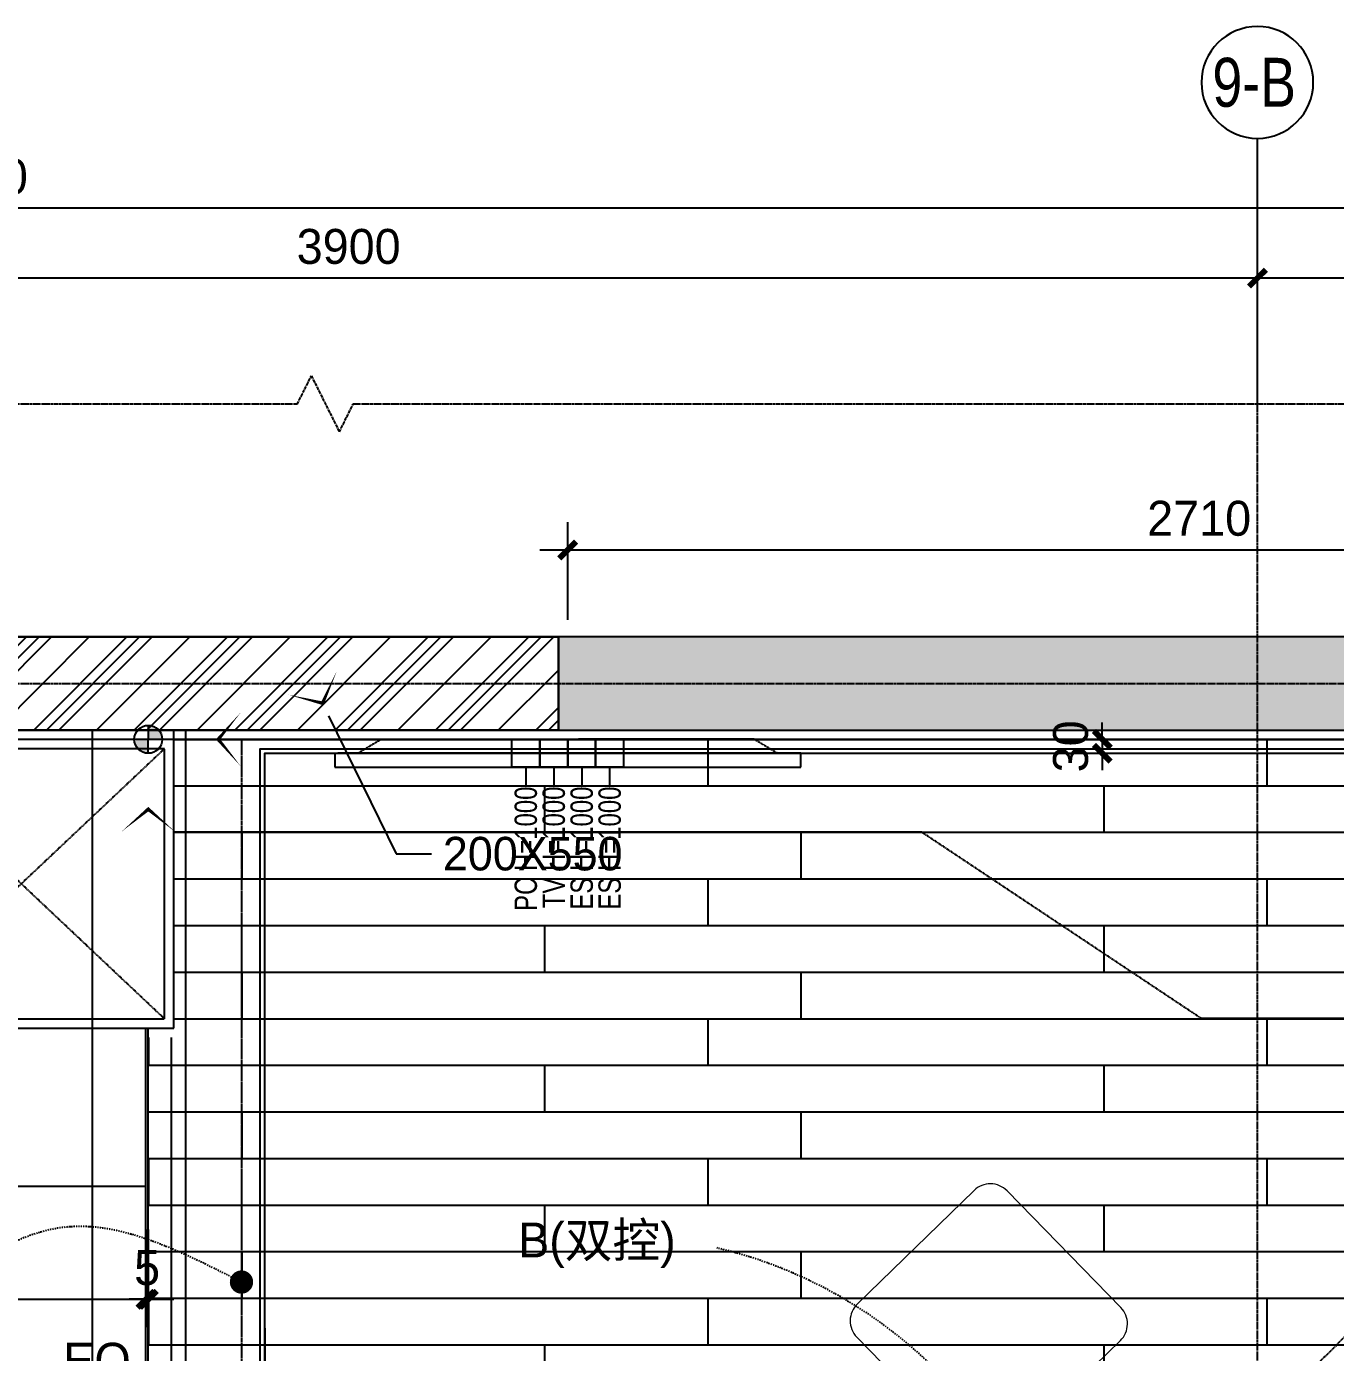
# Model space of a CAD drawing. Header units: millimetres. Extents: x 590 to 34010, y 590 to 7410.
# Drawn here: x 26659 to 29468, y 4564 to 7410 of the extents above; entities that cross this region are included whole.
import ezdxf
from ezdxf import colors
from ezdxf.entities.mleader import LeaderData, LeaderLine
from ezdxf.enums import TextEntityAlignment as Align
from ezdxf.math import Vec2, Vec3

# ---------------------------------------------------------------- set-up
doc = ezdxf.new("R2010")
doc.units = ezdxf.units.MM
doc.header["$PDMODE"] = 35
for name, pattern in [('Pbo-Center', [9, 6, -1, 1, -1]), ('Pbo-Dashdot', [5, 2.5, -1.25, 0, -1.25]), ('Pbo-Hidden', [1.875, 1.25, -0.625]), ('Pbo-Phantom', [7.75, 4, -0.75, 0.75, -0.75, 0.75, -0.75])]:
    doc.linetypes.add(name, pattern=pattern)
doc.layers.get('0').update_dxf_attribs({"color": 14})
doc.layers.get('DEFPOINTS').update_dxf_attribs({"color": 5})
for name, color, linetype in [('!PboDS-MillRC', 42, 'Continuous'), ('!PboDS-MillRS', 43, 'Pbo-Hidden'), ('!PboEM-Dim', 50, 'Continuous'), ('!PboEM-Elec', 61, 'Continuous'), ('!PboES-Circ', 114, 'Pbo-Dashdot'), ('!PboES-TXT25', 40, 'Continuous'), ('!PboEX-Beam', 218, 'Pbo-Hidden'), ('!PboEX-Blip', 50, 'Continuous'), ('!PboFC-Dim', 50, 'Continuous'), ('!PboFC-Floor', 144, 'Continuous'), ('!PboFC-Hatch', 250, 'Continuous'), ('!PboFF-Furn', 51, 'Continuous'), ('!PboGS-13Light-Center', 134, 'Pbo-Center'), ('!PboGS-Dim', 50, 'Continuous'), ('!PboLP-Dim', 50, 'Continuous'), ('!PboLP-Dim-Center', 50, 'Pbo-Center'), ('!PboPL-AxisNumber', 150, 'Continuous'), ('!PboPL-Column', 182, 'Continuous'), ('!PboPL-EXwalls', 190, 'Continuous'), ('!PboPL-Grid', 124, 'Pbo-Center'), ('!PboPL-Hatch', 250, 'Continuous'), ('!PboPL-ShadeDark', 251, 'Continuous'), ('!PboPL-TXT25', 40, 'Continuous'), ('!PboPL-WallFin', 160, 'Continuous'), ('!PboRC-13Light', 134, 'Continuous'), ('!PboRC-35Heavy', 100, 'Continuous'), ('!PboRC-CoveLight', 120, 'Pbo-Phantom'), ('!PboRC-Dim', 50, 'Continuous')]:
    doc.layers.add(name, color=color, linetype=linetype)
doc.styles.add('!PYH.V2008_EN', font='')
doc.styles.add('!赫思Norm', font='赫思StyleNormEN.SHX', dxfattribs={"width": 0.9, "bigfont": '赫思StyleDimTextCN.SHX'})
doc.styles.add('Genvea', font='')
doc.styles.get('!PYH.V2008_EN').set_extended_font_data('赫思深化DWG.CN繁')
doc.styles.get('Genvea').set_extended_font_data('Geneva')
doc.dimstyles.new('!PboMS-30', dxfattribs={"dimscale": 30, "dimtxt": 2.5, "dimasz": 1.2, "dimexe": 2, "dimexo": 2, "dimgap": 1, "dimtad": 1, "dimdec": 0, "dimdsep": 46, "dimtxsty": '!PYH.V2008_EN', "dimblk": 'ARCHTICK', "dimcen": 1, "dimdle": 2, "dimclrd": 44, "dimclre": 44, "dimclrt": 256, "dimadec": 1, "dimazin": 2, "dimtfac": 1, "dimtdec": 0, "dimtix": 1, "dimtmove": 2, "dimatfit": 1, "dimldrblk": '!PYH_DIM.ARCHTICK', "dimfxl": 5, "dimfxlon": 1, "dimtolj": 1, "dimtzin": 0, "dimlwd": -1, "dimlwe": -1, "dimarcsym": 0})

# ---------------------------------------------------------------- blocks, each defined once
blk = doc.blocks.new('_ArchTick')
at = {"const_width": 0.35}
blk.add_lwpolyline([(0.5, 0.5), (-0.5, -0.5)], dxfattribs=at)
blk = doc.blocks.new('*D102')
at = {"layer": '!PboGS-Dim', "color": 44, "transparency": 16777216}
for p, q in [((22000, 6870), (22000, 7080)), ((31100, 6870), (31100, 7080)), ((31160, 7020), (21940, 7020))]:
    blk.add_line(p, q, dxfattribs=at)
at = {"layer": 'DEFPOINTS', "color": 0, "transparency": 16777216}
for p in [(22000, 7020), (22000, 6600), (31100, 6600)]:
    blk.add_point(p, dxfattribs=at)
at = {"layer": '!PboGS-Dim', "color": 44, "transparency": 16777216, "xscale": 36, "yscale": 36, "zscale": 36, "rotation": 180}
blk.add_blockref('_ArchTick', (22000, 7020), dxfattribs=at)
at = {"layer": '!PboGS-Dim', "color": 44, "transparency": 16777216, "xscale": 36, "yscale": 36, "zscale": 36}
blk.add_blockref('_ArchTick', (31100, 7020), dxfattribs=at)
at = {"layer": '!PboGS-Dim', "transparency": 16777216, "insert": (26550, 7087.5), "char_height": 75, "attachment_point": 5, "style": '!PYH.V2008_EN'}
blk.add_mtext('\\A1;9100', dxfattribs=at)
blk = doc.blocks.new('!PYH_DIM.ARCHTICK')
blk.add_lwpolyline([(0, 0, 0, 0, 0), (-0.964, -1.149, 0.4, 0.25, 0), (0, 0, 0.25, 0.4, 0), (-0.964, 1.149, 0, 0, 0), (0, 0, 0, 0, 0), (-1.635, 0, 0, 0, 0)], format="xyseb")
blk = doc.blocks.new('*D91')
at = {"layer": '!PboGS-Dim', "color": 44, "transparency": 16777216}
for p, q in [((29300, 6720), (29300, 6930)), ((31100, 6720), (31100, 6930)), ((31160, 6870), (29240, 6870))]:
    blk.add_line(p, q, dxfattribs=at)
at = {"layer": 'DEFPOINTS', "color": 0, "transparency": 16777216}
for p in [(29300, 6870), (29300, 6600), (31100, 6600)]:
    blk.add_point(p, dxfattribs=at)
at = {"layer": '!PboGS-Dim', "color": 44, "transparency": 16777216, "xscale": 36, "yscale": 36, "zscale": 36, "rotation": 180}
blk.add_blockref('_ArchTick', (29300, 6870), dxfattribs=at)
at = {"layer": '!PboGS-Dim', "color": 44, "transparency": 16777216, "xscale": 36, "yscale": 36, "zscale": 36}
blk.add_blockref('_ArchTick', (31100, 6870), dxfattribs=at)
at = {"layer": '!PboGS-Dim', "transparency": 16777216, "insert": (30200, 6937.5), "char_height": 75, "attachment_point": 5, "style": '!PYH.V2008_EN'}
blk.add_mtext('\\A1;1800', dxfattribs=at)
blk = doc.blocks.new('*D92')
at = {"layer": '!PboGS-Dim', "color": 44, "transparency": 16777216}
for p, q in [((25400, 6720), (25400, 6930)), ((29300, 6720), (29300, 6930)), ((29360, 6870), (25340, 6870))]:
    blk.add_line(p, q, dxfattribs=at)
at = {"layer": 'DEFPOINTS', "color": 0, "transparency": 16777216}
for p in [(25400, 6870), (25400, 6600), (29300, 6600)]:
    blk.add_point(p, dxfattribs=at)
at = {"layer": '!PboGS-Dim', "color": 44, "transparency": 16777216, "xscale": 36, "yscale": 36, "zscale": 36, "rotation": 180}
blk.add_blockref('_ArchTick', (25400, 6870), dxfattribs=at)
at = {"layer": '!PboGS-Dim', "color": 44, "transparency": 16777216, "xscale": 36, "yscale": 36, "zscale": 36}
blk.add_blockref('_ArchTick', (29300, 6870), dxfattribs=at)
at = {"layer": '!PboGS-Dim', "transparency": 16777216, "insert": (27350, 6937.5), "char_height": 75, "attachment_point": 5, "style": '!PYH.V2008_EN'}
blk.add_mtext('\\A1;3900', dxfattribs=at)
blk = doc.blocks.new('!pbo_grid201706_blkSC')
blk.add_circle((0, 0), 4)
at = {"layer": '!PboPL-TXT25', "style": '!赫思Norm', "width": 1.599118}
blk.add_attdef('A', text='', height=3.5, dxfattribs=at).set_placement((-2.761, -1.652), (3.221, -1.652), align=Align.FIT)
blk = doc.blocks.new('*U107')
at = {"layer": '!PboDS-MillRC'}
blk.add_lwpolyline([(620, 655), (0, 655), (0, 0), (620, 0)], close=True, dxfattribs=at)
at = {"layer": '!PboDS-MillRS'}
for p, q in [((20, 635), (600, 20)), ((600, 635), (20, 20))]:
    blk.add_line(p, q, dxfattribs=at)
blk.add_lwpolyline([(600, 635), (20, 635), (20, 20), (600, 20)], close=True, dxfattribs=at)
blk = doc.blocks.new('ds1')
at = {"linetype": 'ByBlock'}
for p, q in [((12932582.4, 911558.2), (12932552.4, 911558.2)), ((12932552.4, 911558.2), (12932552.4, 910558.2)), ((12932582.4, 910558.2), (12932582.4, 911558.2)), ((12932612.4, 911458.2), (12932582.4, 911508.2)), ((12932582.4, 911508.2), (12932582.4, 910608.2)), ((12932612.4, 910658.2), (12932612.4, 911458.2)), ((12932582.4, 910608.2), (12932612.4, 910658.2)), ((12932552.4, 910558.2), (12932582.4, 910558.2))]:
    blk.add_line(p, q, dxfattribs=at)
blk = doc.blocks.new('插座1')
at = {"color": 0}
blk.add_line((1.6, 0), (2.7, 0), dxfattribs=at)
blk.add_lwpolyline([(0, -0.8), (1.6, -0.8), (1.6, 0.8), (0, 0.8)], close=True, dxfattribs=at)
at = {"color": 0, "style": 'Genvea'}
blk.add_attdef('TV', text='', height=1.6, dxfattribs=at).set_placement((3.25, 0), align=Align.MIDDLE_LEFT)
blk = doc.blocks.new('*D117')
at = {"layer": '!PboEM-Dim', "color": 44, "transparency": 16777216}
for p, q in [((27820, 6136.5), (27820, 6346.5)), ((30530, 6136.5), (30530, 6346.5)), ((27760, 6286.5), (30590, 6286.5))]:
    blk.add_line(p, q, dxfattribs=at)
at = {"layer": 'DEFPOINTS', "color": 0, "transparency": 16777216}
for p in [(30530, 6286.5), (27820, 5880), (30530, 5880)]:
    blk.add_point(p, dxfattribs=at)
at = {"layer": '!PboEM-Dim', "color": 44, "transparency": 16777216, "xscale": 36, "yscale": 36, "zscale": 36, "rotation": 180}
blk.add_blockref('_ArchTick', (27820, 6286.5), dxfattribs=at)
at = {"layer": '!PboEM-Dim', "color": 44, "transparency": 16777216, "xscale": 36, "yscale": 36, "zscale": 36}
blk.add_blockref('_ArchTick', (30530, 6286.5), dxfattribs=at)
at = {"layer": '!PboEM-Dim', "transparency": 16777216, "insert": (29175, 6354), "char_height": 75, "attachment_point": 5, "style": '!PYH.V2008_EN'}
blk.add_mtext('\\A1;2710', dxfattribs=at)
blk = doc.blocks.new('*D144')
at = {"layer": '!PboRC-Dim', "color": 44, "transparency": 16777216}
for p, q in [((28967, 5880), (28967, 5916)), ((28864, 5880), (29027, 5880)), ((28967, 5880), (28967, 5850)), ((28864, 5850), (29027, 5850)), ((28967, 5850), (28967, 5814))]:
    blk.add_line(p, q, dxfattribs=at)
at = {"layer": 'DEFPOINTS', "color": 0, "transparency": 16777216}
for p in [(28804, 5880), (28804, 5850), (28967, 5850)]:
    blk.add_point(p, dxfattribs=at)
at = {"layer": '!PboRC-Dim', "color": 44, "transparency": 16777216, "xscale": 36, "yscale": 36, "zscale": 36}
for p, rotation in [((28967, 5880), 270), ((28967, 5850), 90)]:
    blk.add_blockref('_ArchTick', p, dxfattribs=dict(at, rotation=rotation))
at = {"layer": '!PboRC-Dim', "transparency": 16777216, "insert": (28899.5, 5865), "char_height": 75, "attachment_point": 5, "rotation": 90, "style": '!PYH.V2008_EN'}
blk.add_mtext('\\A1;30', dxfattribs=at)
blk = doc.blocks.new('*D146')
at = {"layer": '!PboLP-Dim', "color": 44, "transparency": 16777216}
for p, q in [((26450, 4615.9), (26450, 4405.9)), ((27170, 4615.9), (27170, 4405.9)), ((27230, 4465.9), (26390, 4465.9))]:
    blk.add_line(p, q, dxfattribs=at)
at = {"layer": 'DEFPOINTS', "color": 0, "transparency": 16777216}
for p in [(26450, 4685.9), (27170, 4685.9), (26450, 4465.9)]:
    blk.add_point(p, dxfattribs=at)
at = {"layer": '!PboLP-Dim', "color": 44, "transparency": 16777216, "xscale": 36, "yscale": 36, "zscale": 36, "rotation": 180}
blk.add_blockref('_ArchTick', (26450, 4465.9), dxfattribs=at)
at = {"layer": '!PboLP-Dim', "color": 44, "transparency": 16777216, "xscale": 36, "yscale": 36, "zscale": 36}
blk.add_blockref('_ArchTick', (27170, 4465.9), dxfattribs=at)
at = {"layer": '!PboLP-Dim', "transparency": 16777216, "insert": (26810, 4537), "char_height": 75, "attachment_point": 5, "style": '!PYH.V2008_EN'}
blk.add_mtext('\\A1;EQ', dxfattribs=at)
blk = doc.blocks.new('*D152')
at = {"layer": '!PboFC-Dim', "color": 44, "transparency": 16777216}
for p, q in [((26120, 4828.1), (26120, 4618.1)), ((26915, 4828.1), (26915, 4618.1)), ((26060, 4678.1), (26975, 4678.1))]:
    blk.add_line(p, q, dxfattribs=at)
at = {"layer": 'DEFPOINTS', "color": 0, "transparency": 16777216}
for p in [(26915, 5260), (26120, 5195.8), (26915, 4678.1)]:
    blk.add_point(p, dxfattribs=at)
at = {"layer": '!PboFC-Dim', "color": 44, "transparency": 16777216, "xscale": 36, "yscale": 36, "zscale": 36, "rotation": 180}
blk.add_blockref('_ArchTick', (26120, 4678.1), dxfattribs=at)
at = {"layer": '!PboFC-Dim', "color": 44, "transparency": 16777216, "xscale": 36, "yscale": 36, "zscale": 36}
blk.add_blockref('_ArchTick', (26915, 4678.1), dxfattribs=at)
at = {"layer": '!PboFC-Dim', "transparency": 16777216, "insert": (26517.5, 4745.6), "char_height": 75, "attachment_point": 5, "style": '!PYH.V2008_EN'}
blk.add_mtext('\\A1;795', dxfattribs=at)
blk = doc.blocks.new('*D153')
at = {"layer": '!PboFC-Dim', "color": 44, "transparency": 16777216}
for p, q in [((26915, 4828.1), (26915, 4618.1)), ((26920, 4828.1), (26920, 4618.1)), ((26915, 4678.1), (26879, 4678.1)), ((26915, 4678.1), (26920, 4678.1)), ((26920, 4678.1), (26956, 4678.1))]:
    blk.add_line(p, q, dxfattribs=at)
at = {"layer": 'DEFPOINTS', "color": 0, "transparency": 16777216}
for p in [(26915, 5260), (26920, 5260), (26920, 4678.1)]:
    blk.add_point(p, dxfattribs=at)
at = {"layer": '!PboFC-Dim', "color": 44, "transparency": 16777216, "xscale": 36, "yscale": 36, "zscale": 36}
blk.add_blockref('_ArchTick', (26915, 4678.1), dxfattribs=at)
at = {"layer": '!PboFC-Dim', "color": 44, "transparency": 16777216, "xscale": 36, "yscale": 36, "zscale": 36, "rotation": 180}
blk.add_blockref('_ArchTick', (26920, 4678.1), dxfattribs=at)
at = {"layer": '!PboFC-Dim', "transparency": 16777216, "insert": (26917.5, 4745.6), "char_height": 75, "attachment_point": 5, "style": '!PYH.V2008_EN'}
blk.add_mtext('\\A1;5', dxfattribs=at)
blk = doc.blocks.new('*U157')
h = blk.add_hatch(color=250)
h.paths.add_polyline_path([(0, 1), (0, 0), (1, 0, 0.414214)])
h.paths.add_polyline_path([(0, 0), (-1, 0, 0.414214), (0, -1)])
for points in [[(5, 0, 0, 0, 0), (4.036, -1.149, 0.4, 0.25, 0), (5, 0, 0.25, 0.4, 0), (4.036, 1.149, 0, 0, 0), (5, 0, 0, 0, 0), (0, 0, 0, 0, 0)], [(0, -5, 0, 0, 0), (-1.149, -4.036, 0.4, 0.25, 0), (0, -5, 0.25, 0.4, 0), (1.149, -4.036, 0, 0, 0), (0, -5, 0, 0, 0), (0, 0, 0, 0, 0)]]:
    blk.add_lwpolyline(points, format="xyseb")
for points in [[(0, 1), (0, 0)], [(0, -1), (0, 0)]]:
    blk.add_lwpolyline(points)
blk.add_circle((0, 0), 1)

msp = doc.modelspace()

# ---------------------------------------------------------------- hatches: boundary and pattern name
at = {"layer": '!PboFC-Hatch'}
h = msp.add_hatch(dxfattribs=at)
h.set_pattern_fill('!PYH_WDFLR', color=256, pattern_type=2)
h.set_pattern_definition([(270, (27120, 5980), (1200, -2e-13), [100, -200]), (270, (27770, 6080), (1200, -2e-13), [100, -200]), (270, (26920, 6180), (1200, -2e-13), [100, -200]), (0, (26920, 5880), (0, 300), []), (0, (26920, 5980), (0, 300), []), (0, (26920, 6080), (0, 300), [])])
h.paths.add_polyline_path([(30980, 2120), (30980, 2160), (30975, 2160), (30975, 2240), (30980, 2810), (30970, 2810), (30970, 2850), (30980, 2850), (30980, 5150), (30977.5, 5160), (30970, 5160), (30970, 5190), (30980, 5190), (30980, 5880), (26975, 5880), (26975, 5240), (26920, 5240), (26920, 4120), (26920, 2120)])
h = msp.add_hatch(dxfattribs=at)
h.set_pattern_fill('PBO网格_800_800', color=256, style=0, pattern_type=2)
h.set_pattern_definition([(0, (22120, 4120), (0, 800), []), (90, (22120, 4120), (-800, 800), [])])
h.paths.add_polyline_path([(22120, 5260), (22120, 5240), (22130, 5240), (22130, 5210), (22120, 5210), (22120, 4240), (22130, 4240), (22130, 4210), (22120, 4210), (22120, 4120), (23560, 4120), (23560, 4130), (24440, 4130), (24440, 4120), (26915, 4120), (26915, 5240), (26320, 5240), (26320, 5310), (24050, 5310), (24050, 5260)])
at = {"layer": '!PboPL-Hatch'}
h = msp.add_hatch(dxfattribs=at)
h.set_pattern_fill('PLASTI', color=256, scale=24, angle=225)
h.set_pattern_definition([(225, (64061.15, 11604.46), (107.7631, -107.7631), []), (225, (64074.62, 11590.99), (107.7631, -107.7631), []), (225, (64088.09, 11577.51), (107.7631, -107.7631), []), (225, (64128.5, 11537.1), (107.7631, -107.7631), [])])
h.paths.add_polyline_path([(31200, 5600), (31000, 5600), (31000, 5200), (31200, 5200)])
h.paths.add_polyline_path([(31800, 2700), (31200, 2700), (31200, 2600), (31800, 2600)])
h.paths.add_polyline_path([(31200, 1900), (31000, 1900), (31000, 1400), (31200, 1400)])
h.paths.add_polyline_path([(27800, 6100), (22100, 6100), (22100, 6600), (21900, 6600), (21900, 5250), (22100, 5250), (22100, 5900), (22650, 5900), (23250, 5900), (23850, 5900), (27800, 5900)])
h.paths.add_polyline_path([(32900, 6100), (31200, 6100), (31200, 5900), (32900, 5900)])
at = {"layer": '!PboPL-ShadeDark'}
h = msp.add_hatch(color=256, dxfattribs=at)
h.dxf.hatch_style = 1
h.paths.add_polyline_path([(27800, 6100), (27800, 5900), (31000, 5900), (31000, 5600), (31200, 5600), (31200, 6400), (31000, 6400), (31000, 6100)])

# ---------------------------------------------------------------- linework, layer by layer
at = {"layer": '!PboES-Circ'}
msp.add_lwpolyline([(28139.9, 4788.4, -0.3), (28885, 4000, -0.3)], format="xyb", dxfattribs=at)
at = {"layer": '!PboES-Circ', "const_width": 25}
msp.add_lwpolyline([(27107.5, 4715.2, 1), (27132.5, 4715.2, 1)], format="xyb", close=True, dxfattribs=at)
at = {"layer": '!PboES-Circ'}
msp.add_spline([(26450, 4690), (26733.8, 4832.6), (27120, 4715.2)], degree=3, dxfattribs=at)
at = {"layer": '!PboEX-Beam'}
for points in [[(22100, 6100), (27800, 6100), (27800, 5900), (22100, 5900)], [(26800, 5900), (27000, 5900), (27000, 2100), (26800, 2100)]]:
    msp.add_lwpolyline(points, close=True, dxfattribs=at)
at = {"layer": '!PboFC-Floor'}
for points in [[(26915, 4120), (26915, 5260)], [(26920, 4120), (26920, 5260)]]:
    msp.add_lwpolyline(points, dxfattribs=at)
at = {"layer": '!PboFF-Furn', "linetype": 'Pbo-Hidden'}
msp.add_lwpolyline([(26975, 5680.5), (26975, 5880), (30780, 5880), (30780, 5280.5), (29180, 5280.5), (28580, 5680.5), (26975, 5680.5)], dxfattribs=at)
at = {"layer": '!PboFF-Furn', "lineweight": 5}
msp.add_lwpolyline([(28755.3, 4345.3), (29006, 4589.5, 0.414214), (29006.9, 4660.2), (28762.7, 4910.9, 0.414214), (28692, 4911.9), (28441.3, 4667.7, 0.414214), (28440.3, 4597), (28684.6, 4346.2, 0.414214)], format="xyb", close=True, dxfattribs=at)
at = {"layer": '!PboGS-13Light-Center'}
msp.add_lwpolyline([(21400, 6600), (27240, 6600), (27270, 6660), (27330, 6540), (27360, 6600), (33200, 6600)], dxfattribs=at)
at = {"layer": '!PboLP-Dim-Center', "color": 44}
msp.add_lwpolyline([(27020, 2150), (30750, 5850)], dxfattribs=at)
at = {"layer": '!PboPL-AxisNumber'}
msp.add_line((29300, 6600), (29300, 7170), dxfattribs=at)
at = {"layer": '!PboPL-Column'}
msp.add_lwpolyline([(31200, 5600), (31200, 6400), (31000, 6400), (31000, 6100), (27800, 6100), (27800, 5900), (31000, 5900), (31000, 5600)], close=True, dxfattribs=at)
at = {"layer": '!PboPL-EXwalls'}
msp.add_lwpolyline([(27800, 5900), (27800, 6100), (22100, 6100), (22100, 6600), (21900, 6600), (21900, 5250), (22100, 5250), (22100, 5900)], close=True, dxfattribs=at)
at = {"layer": '!PboPL-Grid'}
for points in [[(29300, 1400), (29300, 6600)], [(21400, 6000), (33200, 6000)]]:
    msp.add_lwpolyline(points, dxfattribs=at)
at = {"layer": '!PboPL-WallFin'}
msp.add_lwpolyline([(31033, 5200), (31033, 5180), (30980, 5180), (30980, 5880), (26975, 5880), (26975, 5900)], dxfattribs=at)
at = {"layer": '!PboRC-13Light'}
msp.add_lwpolyline([(27160, 2140), (27160, 5860), (30760, 5860), (30760, 2140)], close=True, dxfattribs=at)
for points in [[(26920, 4120), (26920, 5240)], [(26970, 2996), (26970, 5240)]]:
    msp.add_lwpolyline(points, dxfattribs=at)
at = {"layer": '!PboRC-35Heavy'}
msp.add_lwpolyline([(27170, 2150), (27170, 5850), (30750, 5850), (30750, 2150)], close=True, dxfattribs=at)
at = {"layer": '!PboRC-CoveLight'}
msp.add_line((27120, 5880), (27120, 2120), dxfattribs=at)

# ---------------------------------------------------------------- block references
at = {"layer": '!PboEM-Elec'}
ref = msp.add_blockref('插座1', (27730, 5880), dxfattribs=dict(at, xscale=-37.5, yscale=37.5, zscale=37.5, rotation=90))
ref.add_attrib('TV', 'PC H=1000', dxfattribs={"layer": '0', "color": 0, "height": 48, "rotation": 90, "style": '!PYH.V2008_EN', "width": 0.8}).set_placement((27730, 5778.7), align=Align.MIDDLE_RIGHT)
ref = msp.add_blockref('插座1', (27790, 5880), dxfattribs=dict(at, xscale=-37.5, yscale=37.5, zscale=37.5, rotation=90))
ref.add_attrib('TV', 'TV H=1000', dxfattribs={"layer": '0', "color": 0, "height": 48, "rotation": 90, "style": '!PYH.V2008_EN', "width": 0.8}).set_placement((27790, 5778.7), align=Align.MIDDLE_RIGHT)
ref = msp.add_blockref('插座1', (27850, 5880), dxfattribs=dict(at, xscale=-37.5, yscale=37.5, zscale=37.5, rotation=90))
ref.add_attrib('TV', 'ES H=1000', dxfattribs={"layer": '0', "color": 0, "height": 48, "rotation": 90, "style": '!PYH.V2008_EN', "width": 0.8}).set_placement((27850, 5778.7), align=Align.MIDDLE_RIGHT)
ref = msp.add_blockref('插座1', (27910, 5880), dxfattribs=dict(at, xscale=-37.5, yscale=37.5, zscale=37.5, rotation=90))
ref.add_attrib('TV', 'ES H=1000', dxfattribs={"layer": '0', "color": 0, "height": 48, "rotation": 90, "style": '!PYH.V2008_EN', "width": 0.8}).set_placement((27910, 5778.7), align=Align.MIDDLE_RIGHT)
at = {"layer": '!PboFC-Dim', "xscale": 30, "yscale": 30, "zscale": 30}
msp.add_blockref('*U157', (26920, 5880), dxfattribs=at)
at = {"layer": '!PboFF-Furn', "linetype": 'Pbo-Hidden', "rotation": 90.00545896210197}
msp.add_blockref('ds1', (940110.4, -12926645.5), dxfattribs=at)
at = {"layer": '!PboPL-AxisNumber'}
ref = msp.add_blockref('!pbo_grid201706_blkSC', (29300, 7290), dxfattribs=dict(at, xscale=-30, yscale=30, zscale=30))
ref.add_attrib('A', '9-B', dxfattribs={"layer": '!PboPL-TXT25', "height": 105, "style": '!PYH.V2008_EN', "width": 0.641711}).set_placement((29203.4, 7237.8), (29382.8, 7237.8), align=Align.FIT)
at = {"rotation": 270}
msp.add_blockref('*U107', (26320, 5880), dxfattribs=at)

# ---------------------------------------------------------------- texts
at = {"layer": '!PboES-TXT25', "insert": (27713.5, 4794.2), "char_height": 75, "width": 1.932676241267473e-12, "attachment_point": 4, "style": '!PYH.V2008_EN'}
msp.add_mtext('\\A1;B(双控)', dxfattribs=at)

# ---------------------------------------------------------------- dimensions: what is measured, and where the dimension line sits
at = {"layer": '!PboEM-Dim'}
dim = msp.add_linear_dim(base=(30530, 6286.5), p1=(27820, 5880), p2=(30530, 5880), dimstyle='!PboMS-30', dxfattribs=at)
dim.commit()
dim.dimension.update_dxf_attribs({"geometry": '*D117', "text_midpoint": (29175, 6354)})
at = {"layer": '!PboFC-Dim'}
for base, p1, p2, picture, middle in [((26915, 4678.1), (26120, 5195.8), (26915, 5260), '*D152', (26517.5, 4745.6)), ((26920, 4678.1), (26915, 5260), (26920, 5260), '*D153', (26917.5, 4745.6))]:
    dim = msp.add_linear_dim(base=base, p1=p1, p2=p2, dimstyle='!PboMS-30', dxfattribs=at)
    dim.commit()
    dim.dimension.update_dxf_attribs({"geometry": picture, "text_midpoint": middle})
at = {"layer": '!PboGS-Dim'}
for base, p1, p2, picture, middle in [((22000, 7020), (31100, 6600), (22000, 6600), '*D102', (26550, 7087.5)), ((25400, 6870), (29300, 6600), (25400, 6600), '*D92', (27350, 6937.5)), ((29300, 6870), (31100, 6600), (29300, 6600), '*D91', (30200, 6937.5))]:
    dim = msp.add_linear_dim(base=base, p1=p1, p2=p2, angle=180, dimstyle='!PboMS-30', dxfattribs=at)
    dim.commit()
    dim.dimension.update_dxf_attribs({"geometry": picture, "text_midpoint": middle})
at = {"layer": '!PboLP-Dim'}
dim = msp.add_linear_dim(base=(26450, 4465.9), p1=(27170, 4685.9), p2=(26450, 4685.9), angle=180, text='EQ', dimstyle='!PboMS-30', dxfattribs=at)
dim.commit()
dim.dimension.update_dxf_attribs({"geometry": '*D146', "text_midpoint": (26810, 4537)})
at = {"layer": '!PboRC-Dim'}
dim = msp.add_linear_dim(base=(28967, 5850), p1=(28804, 5880), p2=(28804, 5850), angle=270, dimstyle='!PboMS-30', override={"dimscale": 30, "dimlfac": 1}, dxfattribs=at)
dim.commit()
dim.dimension.update_dxf_attribs({"geometry": '*D144', "text_midpoint": (28899.5, 5865)})

# ---------------------------------------------------------------- leaders
at = {"layer": '!PboEX-Blip'}
ml = msp.add_multileader_mtext('Standard', dxfattribs=at)
ml.set_content('200X550', color=256, style='!PYH.V2008_EN')
ml.set_leader_properties(color=44)
ml.set_arrow_properties(name='!PYH_DIM.ARCHTICK')
ml.build(insert=Vec2(0, 0))
ml.multileader.update_dxf_attribs({"dogleg_length": 7, "arrow_head_size": 30})
ctx = ml.context
ctx.base_point, ctx.char_height, ctx.arrow_head_size, ctx.landing_gap_size, ctx.plane_origin = Vec3(27528.2, 5634.5), 72, 30, 24, Vec3(28209.4, 5344.7, -111.1)
ctx.attachment_type = 1
notes = []
notes.append((ctx, [(0, (1, 1, 0), (27451.9, 5634.5), (1, 0), 76.2, [(0, [(27293.9, 5957.6)], 0, [])])]))
ctx.mtext.insert, ctx.mtext.flow_direction = Vec3(27552.2, 5670.7), 5
for ctx, leaders in notes:
    for number, flags, end, landing, length, lines in leaders:
        leader = LeaderData()
        leader.index, (leader.has_last_leader_line, leader.has_dogleg_vector, leader.attachment_direction) = number, flags
        leader.last_leader_point, leader.dogleg_vector, leader.dogleg_length = Vec3(end), Vec3(landing), length
        for number, points, colour, breaks in lines:
            line = LeaderLine()
            line.index, line.vertices, line.color, line.breaks = number, Vec3.list(points), colors.encode_raw_color(colour), breaks
            leader.lines.append(line)
        ctx.leaders.append(leader)

doc.saveas('drawing.dxf')
